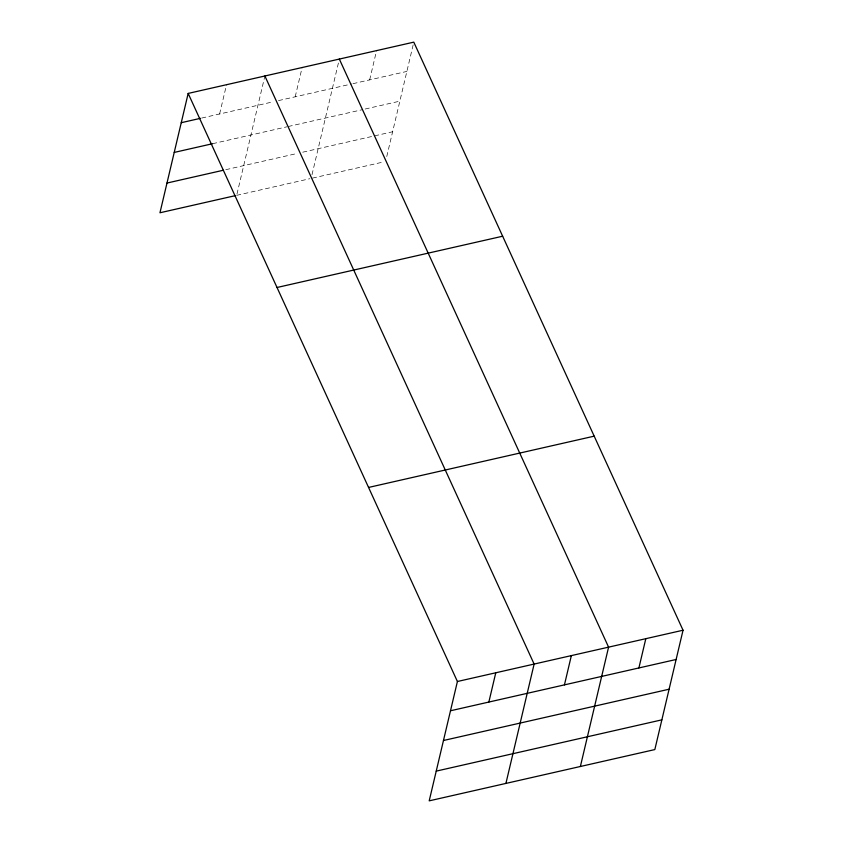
<?xml version="1.0" encoding="UTF-8"?>
<svg xmlns="http://www.w3.org/2000/svg" width="843" height="843" viewBox="0 0 843 843"><rect width="100%" height="100%" fill="white"/><g stroke="black" fill="none" stroke-linecap="round" stroke-linejoin="round"><path stroke-width="0.63" stroke-dasharray="4.21 3.16" d="M219.612 113.984L226.525 84.711M236.967 194.101L264.881 75.996M295.198 96.808L302.11 67.535M312.005 174.701L339.339 59.073M369.656 79.885L376.568 50.612M386.758 156.545L413.797 42.15M201.709 118.052L273.374 101.761M278.506 100.602L351.679 83.963M352.964 83.678L406.884 71.423M212.584 143.71L286.883 126.819M288.169 126.524L362.627 109.611M365.188 109.021L399.856 101.149M225.798 169.685L297.611 153.363M302.753 152.193L392.617 131.771M236.672 195.344L309.845 178.716M312.416 178.126L383.017 162.077"/><path stroke-width="1.26" d="M188.168 93.425L457.412 681.502L429.203 800.85L654.832 749.575L683.041 630.227L413.797 42.15L188.168 93.425L159.959 212.773L235.397 195.629M488.856 702.061L495.768 672.788M505.916 783.41L534.125 664.073L264.881 75.996M564.441 684.874L571.354 655.612M580.374 766.498L608.583 647.15L339.339 59.073M638.899 667.951L645.812 638.688M181.256 122.699L200.434 118.336M174.227 152.425L212.584 143.71M166.988 183.047L223.237 170.265M277.02 287.495L502.649 236.219M368.56 487.444L594.189 436.158M457.412 681.502L683.041 630.227M450.489 710.775L676.128 659.489M443.471 740.502L669.1 689.216M436.231 771.124L661.86 719.848"/></g></svg>
